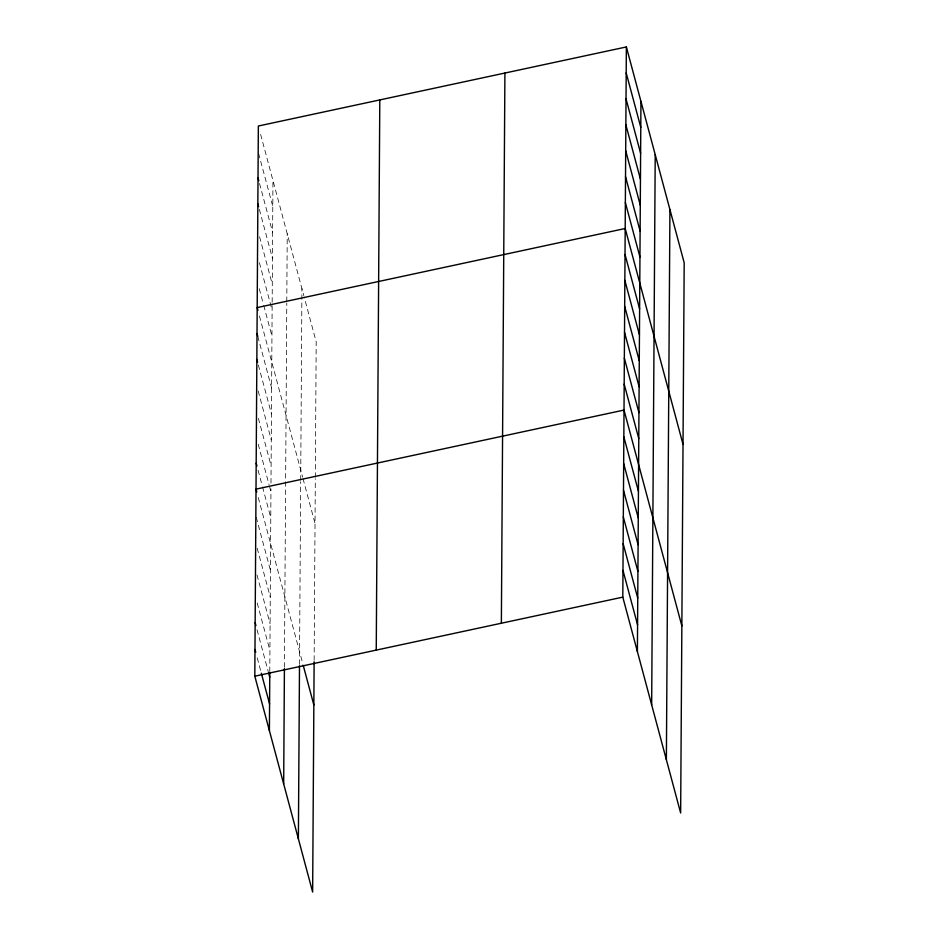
<?xml version="1.0" encoding="UTF-8"?>
<svg xmlns="http://www.w3.org/2000/svg" width="939" height="939" viewBox="0 0 939 939"><rect width="100%" height="100%" fill="white"/><g stroke="black" fill="none" stroke-linecap="round" stroke-linejoin="round"><path stroke-width="0.7" stroke-dasharray="4.7 3.52" d="M269.786 671.596L270.96 488.855M270.995 483.092L272.956 180.488M284.423 667.195L286.782 302.91M286.782 301.466L287.228 233.741M299.494 664.389L300.68 481.695M300.691 480.263L301.924 288.613M314.142 660.317L315.316 478.761M315.316 477.317L316.197 341.866L304.177 297.017M260.608 134.394L303.802 295.621M258.565 153.35L272.791 206.427M259.516 183.481L272.615 232.367M259.352 209.42L272.451 258.307M259.563 236.745L272.287 284.235M259.387 262.685L272.122 310.175M259.223 288.625L263.343 303.99M263.718 305.386L271.946 336.115M259.434 315.962L302.628 477.176M303.004 478.585L315.023 523.422M257.767 336.303L271.617 387.983M258.354 365.036L271.453 413.923M258.178 390.976L271.277 439.863M258.389 418.313L271.113 465.803M258.225 444.241L269.07 484.747M269.446 486.144L270.948 491.731M258.049 470.181L262.169 485.545M262.544 486.942L270.772 517.671M258.26 497.517L302.957 664.343M256.218 517.26L270.432 570.337M257.169 548.165L270.268 597.051M256.993 574.891L270.092 623.778M257.192 603.014L269.916 650.504M257.028 629.74L268.249 671.643M257.227 657.852L261.335 673.216"/><path stroke-width="1.41" d="M314.131 661.76L312.64 892.05L254.809 676.197L258.354 126.014L626.36 46.95L684.191 262.803L680.646 812.986L622.803 597.134L626.36 46.95M269.399 730.671L269.775 673.005M283.672 783.924L284.411 668.591M298.379 838.797L299.494 665.798M376.246 650.105L379.802 99.921M501.367 623.226L504.912 73.042M637.405 651.607L640.95 101.424M651.666 704.86L655.222 154.677M666.373 759.733L669.93 209.55M254.809 676.197L622.803 597.134M626.184 72.89L640.785 127.364M626.02 98.83L640.621 153.303M625.855 124.758L640.445 179.232M625.691 150.698L640.281 205.172M625.515 176.638L640.116 231.111M625.351 202.578L639.952 257.051M683.017 444.358L625.186 228.506L257.192 307.581L257.932 310.375M625.022 254.446L639.612 308.919M624.846 280.385L639.447 334.859M624.681 306.325L639.283 360.799M624.517 332.253L639.107 386.727M624.341 358.193L638.943 412.667M624.177 384.133L638.778 438.607M681.855 625.926L624.012 410.073L256.018 489.137L256.758 491.93M623.836 436.799L638.438 491.261M623.672 463.514L638.262 517.988M623.496 490.24L638.086 544.714M623.32 516.966L637.921 571.44M623.144 543.681L637.745 598.155M622.98 570.407L637.569 624.881M258.025 177.894L258.777 180.687M257.861 203.833L258.601 206.627M257.016 333.509L257.767 336.303M256.852 359.449L257.603 362.243M256.183 463.197L256.934 465.99M303.332 665.751L313.849 704.989M255.15 622.757L255.901 625.55M268.624 673.04L269.751 677.23M254.974 649.471L255.725 652.265M261.335 673.216L269.575 703.945"/></g></svg>
